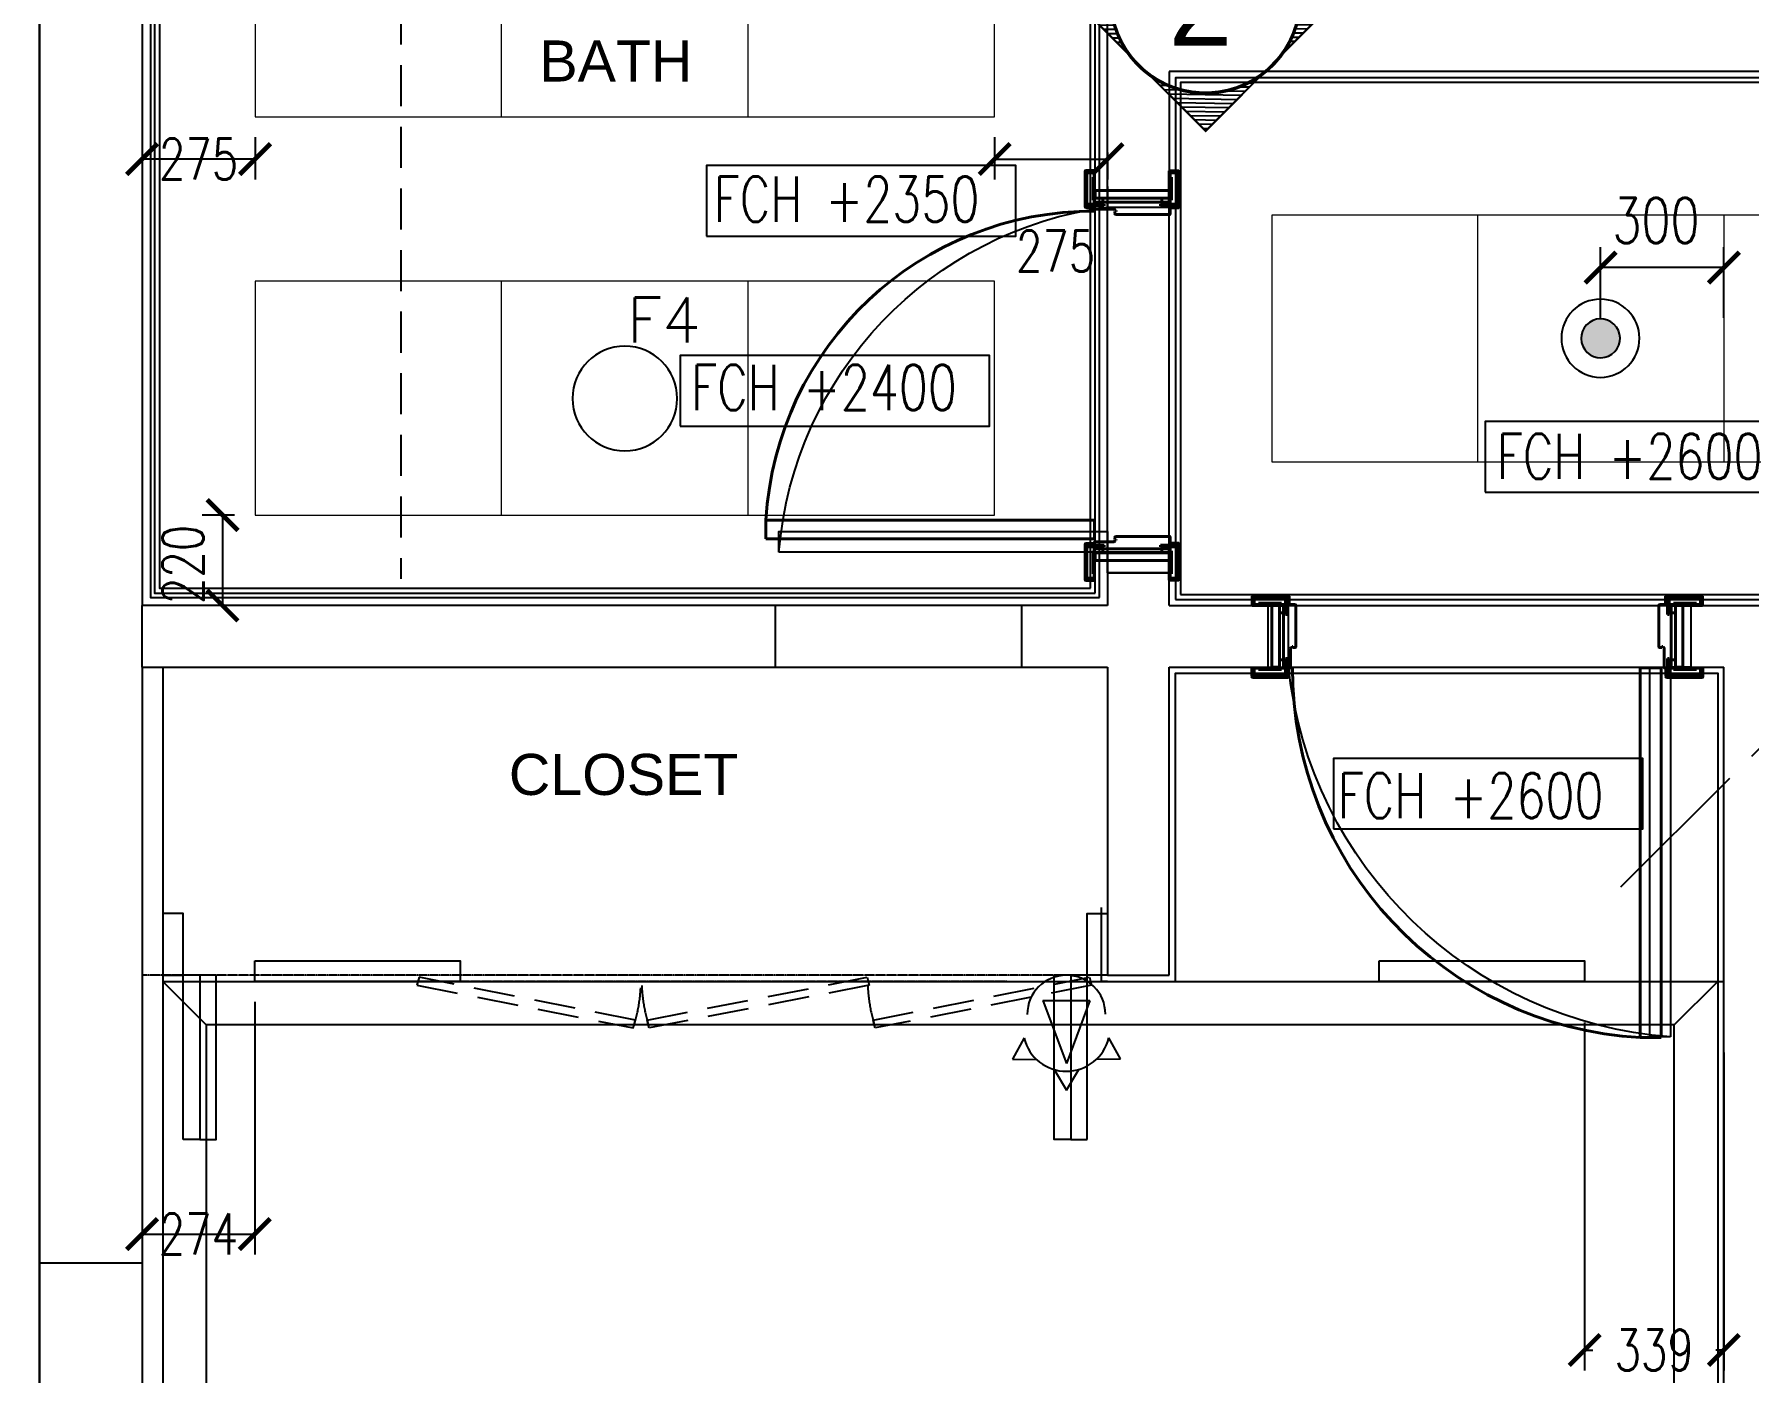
# Model space of a CAD drawing. Header units: millimetres. Extents: x 186805 to 449048, y 2167 to 51540.
# Drawn here: x 295181 to 299354, y 9515 to 12773 of the extents above; entities that cross this region are included whole.
import ezdxf
from ezdxf.enums import TextEntityAlignment as Align

# ---------------------------------------------------------------- set-up
doc = ezdxf.new("R2010")
doc.units = ezdxf.units.MM
for name, pattern in [('BC$0$HIDDEN', [0.375, 0.25, -0.125]), ('BC$0$XR-BAS2-BLOCK-B$1$CENTER', [2, 1.25, -0.25, 0.25, -0.25]), ('CENTER', [2, 1.25, -0.25, 0.25, -0.25]), ('HIDDEN2', [0.1875, 0.125, -0.0625])]:
    doc.linetypes.add(name, pattern=pattern)
doc.layers.get('0').update_dxf_attribs({"linetype": 'CONTINUOUS'})
doc.layers.get('Defpoints').update_dxf_attribs({"linetype": 'CONTINUOUS'})
for name, color, linetype, lineweight in [('0-60x120-C', 3, 'CONTINUOUS', 13), ('0-60x60-C', 3, 'CONTINUOUS', 13), ('1', 130, 'CONTINUOUS', 40), ('wall', 4, 'CONTINUOUS', 25)]:
    doc.layers.add(name, color=color, linetype=linetype, lineweight=lineweight)
for name, color, linetype in [('0-cornice-C', 3, 'CONTINUOUS'), ('0TG-grid', 9, 'CENTER'), ('0TG-text', 4, 'CONTINUOUS'), ('5 cm Ins.plasticboard', 211, 'CONTINUOUS'), ('A-ABOVE DOOR', 1, 'HIDDEN2'), ('A-CONC-BLDG', 6, 'CONTINUOUS'), ('a-door', 4, 'CONTINUOUS'), ('A-JOINT', 4, 'CONTINUOUS'), ('a-wall', 140, 'CONTINUOUS'), ('ALAN', 6, 'CONTINUOUS'), ('BC-TILES', 2, 'CONTINUOUS'), ('dimension', 7, 'CONTINUOUS'), ('E-ARMATUR', 2, 'CONTINUOUS'), ('MEP', 16, 'CONTINUOUS'), ('SHADOW LINE', 151, 'CONTINUOUS'), ('SITE SURVEY ROOM$0$SITE SURVEY ROOM$0$DECORATIVE DETAILS-1$0$WALL FIXTURE DETAILS$0$ECO-WORLD DETAILS$0$FINAL ECO-1#$0$REV ECO$0$FINAL DRGS1$0$REFER', 7, 'CONTINUOUS'), ('TEXT', 3, 'CONTINUOUS')]:
    doc.layers.add(name, color=color, linetype=linetype)
doc.layers.add('D-ACC-150MM THICK', color=97, linetype='CONTINUOUS', true_color=0x309d2a)
doc.styles.add('BW.B$0$SAS', font='sanss___.ttf')
doc.styles.add('ROMANS_075', font='romans.shx', dxfattribs={"width": 0.75})
doc.dimstyles.new('ARCH_1-50B$0', dxfattribs={"dimscale": 1000, "dimtxt": 0.11, "dimasz": 0.075, "dimexe": 0.05, "dimexo": 0.05, "dimgap": 0.055, "dimtad": 0, "dimdec": 0, "dimrnd": 1, "dimzin": 12, "dimdsep": 46, "dimtxsty": 'ROMANS_075', "dimblk1": 'ARCHTICK', "dimblk2": 'ARCHTICK', "dimsah": 1, "dimcen": 0.07, "dimclrd": 9, "dimclre": 9, "dimadec": 0, "dimazin": 0, "dimtfac": 1, "dimtdec": 0, "dimtofl": 0, "dimtmove": 0, "dimatfit": 3, "dimldrblk": 'ARCHTICK', "dimfxl": 0.05, "dimtolj": 1, "dimtzin": 12, "dimarcsym": 0})

# ---------------------------------------------------------------- blocks, each defined once
blk = doc.blocks.new('A$C7C4A1575')
at = {"layer": 'A-ABOVE DOOR', "color": 8}
for p, q in [((67295.1, 41050), (64945.1, 41050)), ((67685.1, 40300), (68715.1, 40300)), ((67685.1, 40150), (68715.1, 40150)), ((67295.1, 40070), (67295.1, 39140)), ((67445.1, 40070), (67445.1, 39140))]:
    blk.add_line(p, q, dxfattribs=at)
at = {"layer": 'A-CONC-BLDG', "color": 8}
blk.add_lwpolyline([(64695.1, 41750), (64945.1, 41750), (64945.1, 45150), (64695.1, 45150)], close=True, dxfattribs=at)
at = {"layer": 'a-door', "color": 8, "lineweight": -3}
for points in [[(65045.1, 41450), (65045.1, 40900), (64995.1, 40900), (64995.1, 41050), (65045.1, 41050)], [(65085.1, 41450), (65125.1, 41450), (65125.1, 41050), (65045.1, 41050)], [(65085.1, 41050), (65085.1, 41450), (65045.1, 41450)], [(67245.1, 41450), (67245.1, 40900), (67295.1, 40900), (67295.1, 41050), (67165.1, 41050)], [(67205.1, 41050), (67205.1, 41450), (67165.1, 41450), (67165.1, 41050)], [(67205.1, 41450), (67245.1, 41450)]]:
    blk.add_lwpolyline(points, dxfattribs=at)
at = {"layer": 'a-door', "color": 8}
for points in [[(68665.1, 41200), (68615.1, 41200), (68615.1, 40300), (68665.1, 40300)], [(68715.1, 40150), (68665.1, 40150), (68665.1, 41200)], [(67685.1, 40300), (67735.1, 40300), (67735.1, 40150), (67685.1, 40150)], [(68715.1, 40300), (68665.1, 40300)], [(66495.1, 40020), (66495.1, 39970), (67295.1, 39970), (67295.1, 40070)], [(67445.1, 40070), (67445.1, 40020), (66495.1, 40020)], [(67295.1, 39130), (67295.1, 39180), (67445.1, 39180), (67445.1, 39130)]]:
    blk.add_lwpolyline(points, dxfattribs=at)
for centre, radius, start, end in [((68740, 40192.1), 1010.7, 94.2496, 173.872), ((67414.9, 40095.1), 922.9, 184.6666, 262.539)]:
    blk.add_arc(centre, radius, start, end, dxfattribs=at)
at = {"layer": 'A-JOINT', "color": 8}
blk.add_lwpolyline([(64945.1, 40300), (64995.1, 40300), (64995.1, 44900)], dxfattribs=at)
at = {"layer": 'a-wall', "color": 8}
for p, q in [((68795.1, 44900), (68795.1, 40300)), ((64695.1, 41750), (64695.1, 38610)), ((64945.1, 40300), (64945.1, 41750)), ((67295.1, 41050), (67445.1, 41050)), ((67295.1, 40300), (67295.1, 41050)), ((67445.1, 41050), (67445.1, 40300)), ((64945.1, 40300), (67295.1, 40300)), ((67445.1, 40300), (67685.1, 40300)), ((67685.1, 40150), (67685.1, 40300)), ((68715.1, 40300), (68715.1, 40150)), ((68715.1, 40300), (68795.1, 40300)), ((64945.1, 38610), (64945.1, 40150)), ((67295.1, 40150), (64945.1, 40150)), ((67295.1, 40070), (67295.1, 40150)), ((67445.1, 40150), (67685.1, 40150)), ((67445.1, 40150), (67445.1, 40070)), ((68715.1, 40150), (69025.1, 40150)), ((67295.1, 40070), (67445.1, 40070)), ((67445.1, 39140), (67295.1, 39140)), ((67295.1, 39140), (67295.1, 37500)), ((67295.1, 39140), (67295.1, 37500)), ((67445.1, 38850), (67445.1, 39140)), ((70145.1, 38850), (67445.1, 38850))]:
    blk.add_line(p, q, dxfattribs=at)
at = {"layer": 'ALAN', "color": 8}
blk.add_lwpolyline([(63382.7, 32774), (64695.1, 34086.4), (64695.1, 45150), (65870.1, 45150), (65870.1, 45100), (67870.1, 45100), (67870.1, 45150), (69570.1, 45150), (69570.1, 45100), (71570.1, 45100), (71570.1, 45150), (73270.1, 45150), (73270.1, 45100), (75270.1, 45100), (75270.1, 45150), (75543.3, 45150), (75686.4, 45007), (76075.3, 45395.9, -2.414214), (78479.5, 45395.9), (83782.8, 40092.6)], format="xyb", dxfattribs=at)
blk = doc.blocks.new('A$C32DD6ECA')
at = {"layer": '0-60x60-C', "color": 16, "xscale": 0.0418312498368323, "yscale": 0.0418312498368323, "zscale": 0.0418312498368323, "rotation": 180}
blk.add_blockref('A$C7C4A1575', (4397.08, 2202.64), dxfattribs=at)
blk = doc.blocks.new('_ArchTick')
at = {"color": 0, "linetype": 'ByBlock', "const_width": 0.15}
blk.add_lwpolyline([(-0.5, -0.5), (0.5, 0.5)], dxfattribs=at)
blk = doc.blocks.new('*D251')
at = {"layer": 'Defpoints', "color": 0, "transparency": 16777216}
for p in [(-577302.2, -210691.5), (-577302.2, -210863.5), (-577002, -210864.1)]:
    blk.add_point(p, dxfattribs=at)
at = {"layer": 'MEP', "color": 9, "lineweight": -2, "transparency": 16777216}
for p, q in [((-577302.2, -210813.5), (-577302.2, -210641.5)), ((-577002, -210814.1), (-577002, -210641.5)), ((-577002, -210691.5), (-577302.2, -210691.5))]:
    blk.add_line(p, q, dxfattribs=at)
at = {"layer": 'MEP', "color": 9, "lineweight": -2, "transparency": 16777216, "xscale": 75, "yscale": 75, "zscale": 75, "rotation": 180}
blk.add_blockref('_ArchTick', (-577302.2, -210691.5), dxfattribs=at)
at = {"layer": 'MEP', "color": 9, "lineweight": -2, "transparency": 16777216, "xscale": 75, "yscale": 75, "zscale": 75}
blk.add_blockref('_ArchTick', (-577002, -210691.5), dxfattribs=at)
at = {"layer": 'MEP', "color": 0, "transparency": 16777216, "insert": (-577167, -210576.7), "char_height": 110, "attachment_point": 5, "style": 'ROMANS_075'}
blk.add_mtext('\\A1;300', dxfattribs=at)
blk = doc.blocks.new('*D37')
at = {"layer": 'Defpoints', "color": 0, "transparency": 16777216}
for p in [(-580576.9, -210324.1), (-580851.9, -210397.9), (-580851.9, -210427.3)]:
    blk.add_point(p, dxfattribs=at)
at = {"layer": 'dimension', "color": 9, "lineweight": -2, "transparency": 16777216}
for p, q in [((-580576.9, -210374.1), (-580576.9, -210477.3)), ((-580576.9, -210427.3), (-580851.9, -210427.3)), ((-580851.9, -210447.9), (-580851.9, -210477.3))]:
    blk.add_line(p, q, dxfattribs=at)
at = {"layer": 'dimension', "color": 9, "lineweight": -2, "transparency": 16777216, "xscale": 75, "yscale": 75, "zscale": 75, "rotation": 180}
blk.add_blockref('_ArchTick', (-580851.9, -210427.3), dxfattribs=at)
at = {"layer": 'dimension', "color": 9, "lineweight": -2, "transparency": 16777216, "xscale": 75, "yscale": 75, "zscale": 75}
blk.add_blockref('_ArchTick', (-580576.9, -210427.3), dxfattribs=at)
at = {"layer": 'dimension', "color": 0, "transparency": 16777216, "insert": (-580714.4, -210427.3), "char_height": 100, "attachment_point": 5, "style": 'ROMANS_075'}
blk.add_mtext('\\A1;275', dxfattribs=at)
blk = doc.blocks.new('*D39')
at = {"layer": 'Defpoints', "color": 0, "transparency": 16777216}
for p in [(-578776.9, -210324.1), (-578501.9, -210361.4), (-578501.9, -210427.3)]:
    blk.add_point(p, dxfattribs=at)
at = {"layer": 'dimension', "color": 9, "lineweight": -2, "transparency": 16777216}
for p, q in [((-578776.9, -210374.1), (-578776.9, -210477.3)), ((-578776.9, -210427.3), (-578501.9, -210427.3)), ((-578501.9, -210411.4), (-578501.9, -210477.3))]:
    blk.add_line(p, q, dxfattribs=at)
at = {"layer": 'dimension', "color": 9, "lineweight": -2, "transparency": 16777216, "xscale": 75, "yscale": 75, "zscale": 75, "rotation": 180}
blk.add_blockref('_ArchTick', (-578776.9, -210427.3), dxfattribs=at)
at = {"layer": 'dimension', "color": 9, "lineweight": -2, "transparency": 16777216, "xscale": 75, "yscale": 75, "zscale": 75}
blk.add_blockref('_ArchTick', (-578501.9, -210427.3), dxfattribs=at)
at = {"layer": 'dimension', "color": 0, "transparency": 16777216, "insert": (-578628.5, -210651.3), "char_height": 100, "attachment_point": 5, "style": 'ROMANS_075'}
blk.add_mtext('\\A1;275', dxfattribs=at)
blk = doc.blocks.new('*D45')
at = {"layer": 'Defpoints', "color": 0, "transparency": 16777216}
for p in [(-580576.9, -211294.1), (-580656.1, -211514.1), (-580576.9, -211514.1)]:
    blk.add_point(p, dxfattribs=at)
at = {"layer": 'dimension', "color": 9, "lineweight": -2, "transparency": 16777216}
for p, q in [((-580626.9, -211294.1), (-580706.1, -211294.1)), ((-580656.1, -211294.1), (-580656.1, -211514.1)), ((-580626.9, -211514.1), (-580706.1, -211514.1))]:
    blk.add_line(p, q, dxfattribs=at)
at = {"layer": 'dimension', "color": 9, "lineweight": -2, "transparency": 16777216, "xscale": 75, "yscale": 75, "zscale": 75}
for p, rotation in [((-580656.1, -211294.1), 90), ((-580656.1, -211514.1), 270)]:
    blk.add_blockref('_ArchTick', p, dxfattribs=dict(at, rotation=rotation))
at = {"layer": 'dimension', "color": 0, "transparency": 16777216, "insert": (-580752.3, -211414.1), "char_height": 100, "attachment_point": 5, "rotation": 90, "style": 'ROMANS_075'}
blk.add_mtext('\\A1;220', dxfattribs=at)
blk = doc.blocks.new('f44')
at = {"layer": 'E-ARMATUR', "color": 16}
blk.add_circle((0, 0), 127.5, dxfattribs=at)
blk = doc.blocks.new('*D113')
at = {"layer": 'Defpoints', "color": 0, "transparency": 16777216}
for p in [(-580577.9, -212429.1), (-580851.9, -212751.6), (-580577.9, -213044)]:
    blk.add_point(p, dxfattribs=at)
at = {"layer": 'dimension', "color": 9, "lineweight": -2, "transparency": 16777216}
for p, q in [((-580577.9, -212479.1), (-580577.9, -213094)), ((-580851.9, -212801.6), (-580851.9, -213094)), ((-580851.9, -213044), (-580577.9, -213044))]:
    blk.add_line(p, q, dxfattribs=at)
at = {"layer": 'dimension', "color": 9, "lineweight": -2, "transparency": 16777216, "xscale": 75, "yscale": 75, "zscale": 75, "rotation": 180}
blk.add_blockref('_ArchTick', (-580851.9, -213044), dxfattribs=at)
at = {"layer": 'dimension', "color": 9, "lineweight": -2, "transparency": 16777216, "xscale": 75, "yscale": 75, "zscale": 75}
blk.add_blockref('_ArchTick', (-580577.9, -213044), dxfattribs=at)
at = {"layer": 'dimension', "color": 0, "transparency": 16777216, "insert": (-580714.9, -213044), "char_height": 100, "attachment_point": 5, "style": 'ROMANS_075'}
blk.add_mtext('\\A1;274', dxfattribs=at)
blk = doc.blocks.new('*D115')
at = {"layer": 'Defpoints', "color": 0, "transparency": 16777216}
for p in [(-577340.9, -212479.1), (-577001.9, -212552), (-577001.9, -213326.4)]:
    blk.add_point(p, dxfattribs=at)
at = {"layer": 'dimension', "color": 9, "lineweight": -2, "transparency": 16777216}
for p, q in [((-577340.9, -212529.1), (-577340.9, -213376.4)), ((-577001.9, -212602), (-577001.9, -213376.4)), ((-577340.9, -213326.4), (-577321, -213326.4)), ((-577001.9, -213326.4), (-577021.7, -213326.4))]:
    blk.add_line(p, q, dxfattribs=at)
at = {"layer": 'dimension', "color": 9, "lineweight": -2, "transparency": 16777216, "xscale": 75, "yscale": 75, "zscale": 75, "rotation": 180}
blk.add_blockref('_ArchTick', (-577340.9, -213326.4), dxfattribs=at)
at = {"layer": 'dimension', "color": 9, "lineweight": -2, "transparency": 16777216, "xscale": 75, "yscale": 75, "zscale": 75}
blk.add_blockref('_ArchTick', (-577001.9, -213326.4), dxfattribs=at)
at = {"layer": 'dimension', "color": 0, "transparency": 16777216, "insert": (-577171.4, -213326.4), "char_height": 100, "attachment_point": 5, "style": 'ROMANS_075'}
blk.add_mtext('\\A1;339', dxfattribs=at)
blk = doc.blocks.new('A$C35C014DB')
at = {"layer": 'MEP'}
h = blk.add_hatch(color=256, dxfattribs=at)
edge = h.paths.add_edge_path()
edge.add_ellipse((4418.6, 9148.5), major_axis=(-38.8, -27.2), ratio=1, start_angle=0, end_angle=360, ccw=False)
at = {"layer": 'SITE SURVEY ROOM$0$SITE SURVEY ROOM$0$DECORATIVE DETAILS-1$0$WALL FIXTURE DETAILS$0$ECO-WORLD DETAILS$0$FINAL ECO-1#$0$REV ECO$0$FINAL DRGS1$0$REFER'}
h = blk.add_hatch(dxfattribs=at)
h.set_pattern_fill('ANSI31', color=8, scale=82.345676, angle=136.1291, style=0)
h.set_pattern_definition([(358.87088, (7664.575, 10813.092), (-0.202834, -10.29121), [])])
h.paths.add_polyline_path([(3595.5, 9791.8, -0.333605), (3318.7, 9791.2), (3457.4, 9653.1)])
h.paths.add_polyline_path([(3226.1, 9975.4), (3133.9, 9975.2), (3272.6, 9837, -0.162403)])
h.paths.add_polyline_path([(3779.5, 9976.6), (3687.3, 9976.4, -0.162403), (3641.4, 9837.8)])
h.paths.add_polyline_path([(3075.5, 9863.3), (3075.2, 10011.4), (3148.7, 10011.6), (3149, 9863.4)], flags=9)
at = {"color": 8, "linetype": 'BC$0$HIDDEN', "ltscale": 400}
blk.add_lwpolyline([(1298.6, 11113.4), (1298.6, 10313.4), (1498.6, 10113.4), (1498.6, 8563.3)], dxfattribs=at)
at = {"color": 9}
blk.add_lwpolyline([(3383.6, 8512.9), (6053.6, 8512.9), (6053.6, 9782.9), (3383.6, 9782.9)], close=True, dxfattribs=at)
for points in [[(3203.6, 7582.9), (3383.6, 7582.9), (3383.6, 8332.9), (4703.6, 8332.9), (4703.6, 3762.9), (918.6, 3762.9), (918.6, 3762.9)], [(3218.6, 7582.9), (3203.6, 7582.9), (3203.6, 7762.9), (3203.6, 7762.9)]]:
    blk.add_lwpolyline(points, dxfattribs=at)
at = {"color": 8, "linetype": 'BC$0$HIDDEN', "ltscale": 400}
for points in [[(1537.6, 7573.6), (2064, 7469.8), (2069.6, 7489), (1542.7, 7592.9)], [(2638.6, 7573.6), (2103.1, 7469.8), (2097.6, 7489), (2633.4, 7592.9)], [(3179.6, 7573.6), (2653.1, 7469.8), (2647.6, 7489), (3174.4, 7592.9)]]:
    blk.add_lwpolyline(points, close=True, dxfattribs=at)
for centre, start, end in [((1675.6, 7592.9), 342.3753, 357.1867), ((2491.6, 7592.9), 182.8133, 197.6247), ((3041.6, 7592.9), 182.8133, 197.6247)]:
    blk.add_arc(centre, 407.5, start, end, dxfattribs=at)
at = {"layer": '0-60x120-C', "color": 1}
for p, q in [((4118.6, 9447.9), (4118.6, 8847.9)), ((4718.6, 9447.9), (4718.6, 8847.9))]:
    blk.add_line(p, q, dxfattribs=at)
at = {"layer": '0-60x120-C', "color": 2}
blk.add_lwpolyline([(3618.6, 8847.9), (5818.6, 8847.9), (5818.6, 9447.9), (3618.6, 9447.9)], close=True, dxfattribs=at)
at = {"layer": '0-60x60-C', "color": 1}
for p, q in [((1743.6, 9687.9), (1743.6, 10887.9)), ((2343.6, 9687.9), (2343.6, 10887.9)), ((1743.6, 8717.9), (1743.6, 9287.9)), ((2343.6, 8717.9), (2343.6, 9287.9))]:
    blk.add_line(p, q, dxfattribs=at)
blk.add_lwpolyline([(1143.6, 10887.9), (1143.6, 9687.9), (2943.6, 9687.9), (2943.6, 9687.9), (2943.6, 10887.9), (2943.6, 10887.9)], close=True, dxfattribs=at)
blk.add_lwpolyline([(1143.6, 9287.9), (1143.6, 8717.9), (2943.6, 8717.9), (2943.6, 9287.9), (1143.6, 9287.9)], dxfattribs=at)
at = {"layer": '0-cornice-C', "color": 1}
for p, q in [((1024.6, 7476.9), (918.6, 7582.9)), ((918.6, 7582.9), (3218.6, 7582.9)), ((4597.6, 7476.9), (4703.6, 7582.9))]:
    blk.add_line(p, q, dxfattribs=at)
at = {"layer": '0-cornice-C', "color": 5}
blk.add_line((3368.6, 7582.9), (4718.6, 7582.9), dxfattribs=at)
at = {"layer": '0-cornice-C', "color": 1}
blk.add_lwpolyline([(1024.6, 3868.9), (4597.6, 3868.9), (4597.6, 7476.9), (1024.6, 7476.9)], close=True, dxfattribs=at)
at = {"layer": '0TG-grid', "linetype": 'BC$0$XR-BAS2-BLOCK-B$1$CENTER', "ltscale": 300}
blk.add_line((4468.1, 7812.9), (13602.6, 16947.4), dxfattribs=at)
at = {"layer": '1', "color": 8}
for p, q in [((3165.6, 9556.9), (3188.6, 9556.9)), ((3163.6, 9468.9), (3163.6, 9554.9)), ((3168.1, 9474.9), (3168.1, 9548.9)), ((3170.1, 9550.9), (3186.1, 9550.9)), ((3186.1, 9540.9), (3183.1, 9540.9)), ((3183.1, 9540.9), (3183.1, 9484.9)), ((3186.1, 9550.9), (3186.1, 9540.9)), ((3368.6, 9555.9), (3368.6, 9479.9)), ((3391.6, 9555.9), (3368.6, 9555.9)), ((3387.1, 9550.9), (3371.1, 9550.9)), ((3371.1, 9550.9), (3371.1, 9540.9)), ((3371.1, 9540.9), (3374.1, 9540.9)), ((3374.1, 9540.9), (3374.1, 9484.9)), ((3389.1, 9474.9), (3389.1, 9548.9)), ((3393.6, 9553.9), (3393.6, 9467.9)), ((3186.1, 9474.9), (3168.1, 9474.9)), ((3168.1, 9472.9), (3168.1, 9474.9)), ((3168.1, 9474.9), (3208.1, 9474.9)), ((3183.1, 9484.9), (3186.1, 9484.9)), ((3186.1, 9484.9), (3186.1, 9474.9)), ((3221.1, 9479.9), (3186.1, 9479.9)), ((3186.1, 9479.9), (3186.1, 9474.9)), ((3186.1, 9474.9), (3210.1, 9474.9)), ((3188.6, 9489.9), (3188.6, 9507.9)), ((3188.6, 9507.9), (3368.6, 9507.9)), ((3368.6, 9489.9), (3188.6, 9489.9)), ((3206.6, 9489.9), (3206.6, 9479.9)), ((3206.6, 9479.9), (3350.6, 9479.9)), ((3208.1, 9474.9), (3208.1, 9470.9)), ((3210.1, 9474.9), (3210.1, 9470.9)), ((3261.1, 9479.9), (3226.1, 9479.9)), ((3261.1, 9479.9), (3266.1, 9479.9)), ((3331.1, 9479.9), (3266.1, 9479.9)), ((3371.1, 9479.9), (3336.1, 9479.9)), ((3347.1, 9470.9), (3347.1, 9474.9)), ((3347.1, 9474.9), (3371.1, 9474.9)), ((3349.1, 9474.9), (3349.1, 9470.9)), ((3389.1, 9474.9), (3349.1, 9474.9)), ((3350.6, 9489.9), (3350.6, 9479.9)), ((3368.6, 9507.9), (3368.6, 9489.9)), ((3374.1, 9484.9), (3371.1, 9484.9)), ((3371.1, 9484.9), (3371.1, 9474.9)), ((3371.1, 9474.9), (3371.1, 9479.9)), ((3371.1, 9474.9), (3389.1, 9474.9)), ((3389.1, 9472.9), (3389.1, 9474.9)), ((3186.1, 9466.9), (3165.6, 9466.9)), ((3208.1, 9470.9), (3170.1, 9470.9)), ((3210.1, 9470.9), (3186.1, 9470.9)), ((3186.1, 9470.9), (3186.1, 9464.9)), ((3188.1, 9462.9), (3234.1, 9462.9)), ((3236.1, 9460.9), (3236.1, 9459.2)), ((3236.1, 9459.2), (3237.1, 9459.2)), ((3236.1, 9457.1), (3238.1, 9457.1)), ((3236.1, 9457.1), (3236.1, 9451.9)), ((3237.1, 9459.2), (3239.1, 9459.2)), ((3238.1, 9457.1), (3239.1, 9457.1)), ((3238.1, 9449.9), (3369.1, 9449.9)), ((3239.1, 9457.1), (3239.1, 9459.2)), ((3371.1, 9470.9), (3347.1, 9470.9)), ((3349.1, 9470.9), (3387.1, 9470.9)), ((3371.1, 9451.9), (3371.1, 9470.9)), ((3371.1, 9465.9), (3391.6, 9465.9)), ((2386.7, 8660.7), (2386.7, 8705.7)), ((2386.7, 8705.7), (3186.7, 8705.7)), ((3186.7, 8705.7), (3186.7, 8660.7)), ((3186.7, 8660.7), (2386.7, 8660.7)), ((3163.6, 8646.9), (3163.6, 8560.9)), ((3186.1, 8648.9), (3165.6, 8648.9)), ((3168.1, 8642.9), (3168.1, 8640.9)), ((3186.1, 8640.9), (3168.1, 8640.9)), ((3168.1, 8640.9), (3168.1, 8566.9)), ((3168.1, 8640.9), (3208.1, 8640.9)), ((3208.1, 8644.9), (3170.1, 8644.9)), ((3186.1, 8644.9), (3186.1, 8650.9)), ((3210.1, 8644.9), (3186.1, 8644.9)), ((3186.1, 8635.9), (3186.1, 8640.9)), ((3186.1, 8640.9), (3210.1, 8640.9)), ((3186.1, 8630.9), (3186.1, 8640.9)), ((3188.1, 8652.9), (3234.1, 8652.9)), ((3208.1, 8640.9), (3208.1, 8644.9)), ((3210.1, 8640.9), (3210.1, 8644.9)), ((3236.1, 8658.8), (3236.1, 8663.9)), ((3236.1, 8658.8), (3238.1, 8658.8)), ((3236.1, 8654.9), (3236.1, 8656.7)), ((3236.1, 8656.7), (3237.1, 8656.7)), ((3237.1, 8656.7), (3239.1, 8656.7)), ((3238.1, 8665.9), (3369.1, 8665.9)), ((3238.1, 8658.8), (3239.1, 8658.8)), ((3239.1, 8658.8), (3239.1, 8656.7)), ((3371.1, 8644.9), (3347.1, 8644.9)), ((3347.1, 8644.9), (3347.1, 8640.9)), ((3347.1, 8640.9), (3371.1, 8640.9)), ((3349.1, 8640.9), (3349.1, 8644.9)), ((3349.1, 8644.9), (3387.1, 8644.9)), ((3389.1, 8640.9), (3349.1, 8640.9)), ((3371.1, 8663.9), (3371.1, 8644.9)), ((3371.1, 8649.9), (3391.6, 8649.9)), ((3371.1, 8630.9), (3371.1, 8640.9)), ((3371.1, 8640.9), (3389.1, 8640.9)), ((3371.1, 8640.9), (3371.1, 8635.9)), ((3389.1, 8642.9), (3389.1, 8640.9)), ((3389.1, 8640.9), (3389.1, 8566.9)), ((3393.6, 8647.9), (3393.6, 8561.9)), ((3183.1, 8574.9), (3183.1, 8630.9)), ((3183.1, 8630.9), (3186.1, 8630.9)), ((3221.1, 8635.9), (3186.1, 8635.9)), ((3368.6, 8625.9), (3188.6, 8625.9)), ((3188.6, 8625.9), (3188.6, 8607.9)), ((3188.6, 8607.9), (3368.6, 8607.9)), ((3206.6, 8625.9), (3206.6, 8635.9)), ((3206.6, 8635.9), (3350.6, 8635.9)), ((3261.1, 8635.9), (3226.1, 8635.9)), ((3261.1, 8635.9), (3266.1, 8635.9)), ((3331.1, 8635.9), (3266.1, 8635.9)), ((3371.1, 8635.9), (3336.1, 8635.9)), ((3350.6, 8625.9), (3350.6, 8635.9)), ((3368.6, 8559.9), (3368.6, 8635.9)), ((3368.6, 8607.9), (3368.6, 8625.9)), ((3374.1, 8630.9), (3371.1, 8630.9)), ((3374.1, 8574.9), (3374.1, 8630.9)), ((3165.6, 8558.9), (3188.6, 8558.9)), ((3170.1, 8564.9), (3186.1, 8564.9)), ((3186.1, 8574.9), (3183.1, 8574.9)), ((3186.1, 8564.9), (3186.1, 8574.9)), ((3391.6, 8559.9), (3368.6, 8559.9)), ((3371.1, 8574.9), (3374.1, 8574.9)), ((3371.1, 8564.9), (3371.1, 8574.9)), ((3387.1, 8564.9), (3371.1, 8564.9)), ((3570.6, 8520.9), (3570.6, 8497.9)), ((3658.6, 8522.9), (3572.6, 8522.9)), ((3575.6, 8516.4), (3575.6, 8500.4)), ((3651.6, 8518.4), (3577.6, 8518.4)), ((3651.6, 8500.4), (3651.6, 8518.4)), ((3653.6, 8518.4), (3651.6, 8518.4)), ((3651.6, 8518.4), (3651.6, 8478.4)), ((3655.6, 8478.4), (3655.6, 8516.4)), ((3660.6, 8500.4), (3660.6, 8520.9)), ((4576.6, 8500.4), (4576.6, 8520.9)), ((4578.6, 8522.9), (4664.6, 8522.9)), ((4581.6, 8478.4), (4581.6, 8516.4)), ((4583.6, 8518.4), (4585.6, 8518.4)), ((4585.6, 8500.4), (4585.6, 8518.4)), ((4585.6, 8518.4), (4659.6, 8518.4)), ((4585.6, 8518.4), (4585.6, 8478.4)), ((4661.6, 8516.4), (4661.6, 8500.4)), ((4666.6, 8520.9), (4666.6, 8497.9)), ((3570.6, 8497.9), (3646.6, 8497.9)), ((3575.6, 8500.4), (3585.6, 8500.4)), ((3585.6, 8500.4), (3585.6, 8503.4)), ((3585.6, 8503.4), (3641.6, 8503.4)), ((3618.6, 8497.9), (3636.6, 8497.9)), ((3618.6, 8347.9), (3618.6, 8497.9)), ((3636.6, 8497.9), (3636.6, 8347.9)), ((3636.6, 8479.9), (3646.6, 8479.9)), ((3641.6, 8503.4), (3641.6, 8500.4)), ((3641.6, 8500.4), (3651.6, 8500.4)), ((3651.6, 8500.4), (3646.6, 8500.4)), ((3646.6, 8500.4), (3646.6, 8465.4)), ((3646.6, 8365.9), (3646.6, 8479.9)), ((3651.6, 8476.4), (3651.6, 8500.4)), ((3651.6, 8478.4), (3655.6, 8478.4)), ((3655.6, 8476.4), (3651.6, 8476.4)), ((3674.6, 8500.4), (3655.6, 8500.4)), ((3655.6, 8500.4), (3655.6, 8476.4)), ((3676.6, 8397.4), (3676.6, 8498.4)), ((4560.6, 8397.4), (4560.6, 8498.4)), ((4562.6, 8500.4), (4581.6, 8500.4)), ((4581.6, 8500.4), (4581.6, 8476.4)), ((4585.6, 8478.4), (4581.6, 8478.4)), ((4581.6, 8476.4), (4585.6, 8476.4)), ((4595.6, 8500.4), (4585.6, 8500.4)), ((4585.6, 8476.4), (4585.6, 8500.4)), ((4585.6, 8500.4), (4590.6, 8500.4)), ((4590.6, 8500.4), (4590.6, 8465.4)), ((4666.6, 8497.9), (4590.6, 8497.9)), ((4600.6, 8479.9), (4590.6, 8479.9)), ((4590.6, 8365.9), (4590.6, 8479.9)), ((4651.6, 8503.4), (4595.6, 8503.4)), ((4595.6, 8503.4), (4595.6, 8500.4)), ((4618.6, 8497.9), (4600.6, 8497.9)), ((4600.6, 8497.9), (4600.6, 8347.9)), ((4618.6, 8347.9), (4618.6, 8497.9)), ((4651.6, 8500.4), (4651.6, 8503.4)), ((4661.6, 8500.4), (4651.6, 8500.4)), ((3646.6, 8460.4), (3646.6, 8425.4)), ((4590.6, 8460.4), (4590.6, 8425.4)), ((3646.6, 8420.4), (3646.6, 8425.4)), ((3646.6, 8420.4), (3646.6, 8385.4)), ((3663.6, 8347.4), (3663.6, 8393.4)), ((3665.6, 8395.4), (3667.4, 8395.4)), ((3667.4, 8396.4), (3667.4, 8398.4)), ((3669.5, 8398.4), (3667.4, 8398.4)), ((3667.4, 8395.4), (3667.4, 8396.4)), ((3669.5, 8397.4), (3669.5, 8398.4)), ((3669.5, 8395.4), (3669.5, 8397.4)), ((3669.5, 8395.4), (3674.6, 8395.4)), ((4567.7, 8395.4), (4562.6, 8395.4)), ((4567.7, 8397.4), (4567.7, 8398.4)), ((4567.7, 8398.4), (4569.8, 8398.4)), ((4567.7, 8395.4), (4567.7, 8397.4)), ((4569.8, 8396.4), (4569.8, 8398.4)), ((4569.8, 8395.4), (4569.8, 8396.4)), ((4571.6, 8395.4), (4569.8, 8395.4)), ((4573.6, 8347.4), (4573.6, 8393.4)), ((4590.6, 8420.4), (4590.6, 8425.4)), ((4590.6, 8420.4), (4590.6, 8385.4)), ((3569.6, 8324.9), (3569.6, 8347.9)), ((3636.6, 8347.9), (3618.6, 8347.9)), ((3636.6, 8365.9), (3646.6, 8365.9)), ((3646.6, 8380.4), (3646.6, 8345.4)), ((3651.6, 8345.4), (3651.6, 8369.4)), ((3651.6, 8369.4), (3655.6, 8369.4)), ((3651.6, 8367.4), (3655.6, 8367.4)), ((3651.6, 8327.4), (3651.6, 8367.4)), ((3655.6, 8369.4), (3655.6, 8345.4)), ((3655.6, 8367.4), (3655.6, 8329.4)), ((4515.2, 8346.1), (4565.8, 8346.1)), ((4515.2, 7446.1), (4515.2, 8346.1)), ((4565.8, 8346.1), (4565.8, 7446.1)), ((4585.6, 8369.4), (4581.6, 8369.4)), ((4581.6, 8369.4), (4581.6, 8345.4)), ((4585.6, 8367.4), (4581.6, 8367.4)), ((4581.6, 8367.4), (4581.6, 8329.4)), ((4585.6, 8345.4), (4585.6, 8369.4)), ((4585.6, 8327.4), (4585.6, 8367.4)), ((4590.6, 8380.4), (4590.6, 8345.4)), ((4600.6, 8365.9), (4590.6, 8365.9)), ((4600.6, 8347.9), (4618.6, 8347.9)), ((4667.6, 8324.9), (4667.6, 8347.9)), ((3657.6, 8322.9), (3571.6, 8322.9)), ((3575.6, 8329.4), (3575.6, 8345.4)), ((3575.6, 8345.4), (3585.6, 8345.4)), ((3651.6, 8327.4), (3577.6, 8327.4)), ((3585.6, 8345.4), (3585.6, 8342.4)), ((3585.6, 8342.4), (3641.6, 8342.4)), ((3641.6, 8342.4), (3641.6, 8345.4)), ((3641.6, 8345.4), (3651.6, 8345.4)), ((3646.6, 8345.4), (3651.6, 8345.4)), ((3651.6, 8345.4), (3651.6, 8327.4)), ((3653.6, 8327.4), (3651.6, 8327.4)), ((3655.6, 8345.4), (3661.6, 8345.4)), ((3659.6, 8345.4), (3659.6, 8324.9)), ((4581.6, 8345.4), (4575.6, 8345.4)), ((4577.6, 8345.4), (4577.6, 8324.9)), ((4579.6, 8322.9), (4665.6, 8322.9)), ((4583.6, 8327.4), (4585.6, 8327.4)), ((4590.6, 8345.4), (4585.6, 8345.4)), ((4595.6, 8345.4), (4585.6, 8345.4)), ((4585.6, 8345.4), (4585.6, 8327.4)), ((4585.6, 8327.4), (4659.6, 8327.4)), ((4595.6, 8342.4), (4595.6, 8345.4)), ((4651.6, 8342.4), (4595.6, 8342.4)), ((4651.6, 8345.4), (4651.6, 8342.4)), ((4661.6, 8345.4), (4651.6, 8345.4)), ((4661.6, 8329.4), (4661.6, 8345.4)), ((4565.8, 7446.1), (4515.2, 7446.1))]:
    blk.add_line(p, q, dxfattribs=at)
for centre, radius, start, end in [((3165.6, 9554.9), 2, 90, 180), ((3170.1, 9548.9), 2, 90, 180), ((3387.1, 9548.9), 2, 0, 90), ((3391.6, 9553.9), 2, 0, 90), ((3170.1, 9472.9), 2, 180, 270), ((3387.1, 9472.9), 2, 270, 0), ((3182.6, 8661.1), 796.8, 89.5682, 176.7957), ((3165.6, 9468.9), 2, 180, 270), ((3188.1, 9464.9), 2, 180, 270), ((3234.1, 9460.9), 2, 0, 90), ((3238.1, 9451.9), 2, 180, 270), ((3369.1, 9451.9), 2, 270, 0), ((3391.6, 9467.9), 2, 270, 0), ((3165.6, 8646.9), 2, 90, 180), ((3170.1, 8642.9), 2, 90, 180), ((3188.1, 8650.9), 2, 90, 180), ((3234.1, 8654.9), 2, 270, 0), ((3238.1, 8663.9), 2, 90, 180), ((3369.1, 8663.9), 2, 0, 90), ((3387.1, 8642.9), 2, 0, 90), ((3391.6, 8647.9), 2, 0, 90), ((3165.6, 8560.9), 2, 180, 270), ((3170.1, 8566.9), 2, 180, 270), ((3387.1, 8566.9), 2, 270, 0), ((3391.6, 8561.9), 2, 270, 0), ((3572.6, 8520.9), 2, 90, 180), ((3577.6, 8516.4), 2, 90, 180), ((3653.6, 8516.4), 2, 0, 90), ((3658.6, 8520.9), 2, 0, 90), ((4578.6, 8520.9), 2, 90, 180), ((4583.6, 8516.4), 2, 90, 180), ((4659.6, 8516.4), 2, 0, 90), ((4664.6, 8520.9), 2, 0, 90), ((3674.6, 8498.4), 2, 0, 90), ((4562.6, 8498.4), 2, 90, 180), ((3665.6, 8393.4), 2, 90, 180), ((3674.6, 8397.4), 2, 270, 0), ((4562.6, 8397.4), 2, 180, 270), ((4571.6, 8393.4), 2, 0, 90), ((3661.6, 8347.4), 2, 270, 0), ((4565.3, 8341.4), 896.4, 179.5682, 266.7957), ((4575.6, 8347.4), 2, 180, 270), ((3571.6, 8324.9), 2, 180, 270), ((3577.6, 8329.4), 2, 180, 270), ((3653.6, 8329.4), 2, 270, 0), ((3657.6, 8324.9), 2, 270, 0), ((4579.6, 8324.9), 2, 180, 270), ((4583.6, 8329.4), 2, 180, 270), ((4659.6, 8329.4), 2, 270, 0), ((4665.6, 8324.9), 2, 270, 0)]:
    blk.add_arc(centre, radius, start, end, dxfattribs=at)
at = {"layer": '5 cm Ins.plasticboard'}
blk.add_lwpolyline([(868.6, 8347.9), (918.6, 8347.9), (918.6, 3747.9)], dxfattribs=at)
at = {"layer": 'A-ABOVE DOOR'}
for p, q in [((3218.6, 8577.9), (3218.6, 9507.9)), ((3368.6, 8577.9), (3368.6, 9507.9)), ((3608.6, 8497.9), (4638.6, 8497.9)), ((3608.6, 8347.9), (4638.6, 8347.9)), ((2973.6, 7582.9), (1498.6, 7582.9))]:
    blk.add_line(p, q, dxfattribs=at)
at = {"layer": 'A-CONC-BLDG'}
blk.add_lwpolyline([(618.6, 6897.9), (868.6, 6897.9), (868.6, 3497.9), (618.6, 3497.9)], close=True, dxfattribs=at)
at = {"layer": 'BC-TILES', "color": 71}
blk.add_lwpolyline([(3198.6, 8517.9), (3198.6, 11127.9), (2548.6, 11127.9), (2548.6, 12027.9), (888.6, 12027.9), (888.6, 11267.9), (1288.6, 11267.9), (1288.6, 11127.9), (888.6, 11127.9), (888.6, 8517.9)], close=True, dxfattribs=at)
at = {"layer": 'BC-TILES'}
blk.add_lwpolyline([(3188.6, 8527.9), (3188.6, 11117.9), (2538.6, 11117.9), (2538.6, 12017.9), (898.6, 12017.9), (898.6, 11277.9), (1298.6, 11277.9), (1298.6, 11117.9), (898.6, 11117.9), (898.6, 8527.9)], close=True, dxfattribs=at)
at = {"layer": 'D-ACC-150MM THICK'}
blk.add_line((868.6, 8347.9), (868.6, 8497.9), dxfattribs=at)
at = {"layer": 'MEP'}
for p, q in [((1093.9, 7582.9), (1691.2, 7582.9)), ((1093.9, 7582.9), (1691.2, 7582.9)), ((1142.5, 7582.9), (1642.5, 7582.9)), ((1142.5, 7582.9), (1642.5, 7582.9)), ((3830.9, 7582.9), (4428.2, 7582.9)), ((3061.3, 7536.5), (3175, 7536.8)), ((3061.3, 7536.5), (3118.6, 7383.1)), ((3175, 7536.8), (3118.6, 7383.1)), ((3015.3, 7445.2), (2987, 7393.9)), ((3250.1, 7394.7), (3221.5, 7445.8)), ((2987, 7393.9), (3045.5, 7393.1)), ((3191.6, 7393.5), (3250.1, 7394.7)), ((3088.5, 7368.5), (3118.8, 7318.3)), ((3118.8, 7318.3), (3148.7, 7368.6))]:
    blk.add_line(p, q, dxfattribs=at)
for points in [[(2409.8, 8347.9), (3009.8, 8347.9), (3009.8, 8497.9), (2409.8, 8497.9)], [(1142.5, 7632.9), (1642.5, 7632.9), (1642.5, 7582.9), (1142.5, 7582.9)], [(1142.5, 7632.9), (1642.5, 7632.9), (1642.5, 7582.9), (1142.5, 7582.9)], [(3879.6, 7632.9), (4379.6, 7632.9), (4379.6, 7582.9), (3879.6, 7582.9)]]:
    blk.add_lwpolyline(points, close=True, dxfattribs=at)
for points in [[(2617.8, 7858.2, 0, 0, 0), (2617.8, 7963.7, 0, 0, 0), (2652.2, 7963.7, 0, 0, 0), (2585.2, 8037.8, 0, 0, 0), (2617.8, 8037.8, 0, 0, 0), (2617.8, 8127.4, 60, 0, 0), (2617.8, 8277.4, 0, 0, 0)], [(2884.4, 7830.6, 0, 0, 0), (2884.4, 7963.7, 0, 0, 0), (2850, 7963.7, 0, 0, 0), (2916.9, 8037.8, 0, 0, 0), (2884.4, 8037.8, 0, 0, 0), (2884.4, 8127.4, 60, 0, 0), (2884.4, 8277.4, 0, 0, 0)], [(1232.4, 7484.4, 0, 0, 0), (1232.4, 7237.7, 75, 0, 0), (1232.4, 7087.7, 0, 0, 0)], [(1523.8, 7484.4, 0, 0, 0), (1523.8, 7237.7, 75, 0, 0), (1523.8, 7087.7, 0, 0, 0)], [(4008.1, 7008.1, 0, 0, 0), (4008.1, 7113.6, 0, 0, 0), (4042.5, 7113.6, 0, 0, 0), (3975.5, 7187.7, 0, 0, 0), (4008.1, 7187.7, 0, 0, 0), (4008.1, 7277.3, 60, 0, 0), (4008.1, 7427.3, 0, 0, 0)], [(4274.6, 6980.5, 0, 0, 0), (4274.6, 7113.6, 0, 0, 0), (4240.2, 7113.6, 0, 0, 0), (4307.2, 7187.7, 0, 0, 0), (4274.6, 7187.7, 0, 0, 0), (4274.6, 7277.3, 60, 0, 0), (4274.6, 7427.3, 0, 0, 0)]]:
    blk.add_lwpolyline(points, format="xyseb", dxfattribs=at)
for centre, radius, start, end in [((3118.2, 7502.8), 95.2, 0.1581, 180.1581), ((3118.3, 7470.2), 106.1, 193.6569, 346.6594)]:
    blk.add_arc(centre, radius, start, end, dxfattribs=at)
at = {"layer": 'MEP', "extrusion": (0, 0, -1)}
for centre, major_axis, start_param, end_param in [((4418.2, 9148.5), (-54.5, 77.9), 3.752458, 10.035643), ((4418.6, 9148.5), (-38.8, -27.2), 5.323254218590446, 11.60643952577003)]:
    blk.add_ellipse(centre, major_axis=major_axis, ratio=1, start_param=start_param, end_param=end_param, dxfattribs=at)
at = {"layer": 'SHADOW LINE'}
for points in [[(3176.6, 8539.9), (3176.6, 11105.9), (2526.6, 11105.9), (2526.6, 12005.9), (910.6, 12005.9), (910.6, 11289.9), (1310.6, 11289.9), (1310.6, 11105.9), (910.6, 11105.9), (910.6, 8539.9)], [(3395.6, 8524.9), (6041.6, 8524.9), (6041.6, 9770.9), (3395.6, 9770.9)]]:
    blk.add_lwpolyline(points, close=True, dxfattribs=at)
at = {"layer": 'SITE SURVEY ROOM$0$SITE SURVEY ROOM$0$DECORATIVE DETAILS-1$0$WALL FIXTURE DETAILS$0$ECO-WORLD DETAILS$0$FINAL ECO-1#$0$REV ECO$0$FINAL DRGS1$0$REFER', "color": 8, "const_width": 8.23}
blk.add_lwpolyline([(3226.1, 9975.4, -1), (3687.3, 9976.4, -1), (3226.1, 9975.4)], format="xyb", dxfattribs=at)
at = {"layer": 'SITE SURVEY ROOM$0$SITE SURVEY ROOM$0$DECORATIVE DETAILS-1$0$WALL FIXTURE DETAILS$0$ECO-WORLD DETAILS$0$FINAL ECO-1#$0$REV ECO$0$FINAL DRGS1$0$REFER', "color": 1, "const_width": 4.94}
blk.add_lwpolyline([(3687.3, 9976.6), (3779.5, 9976.6), (3457.4, 9653.1), (3132.5, 9976.6), (3226.1, 9976.6)], dxfattribs=at)
at = {"layer": 'TEXT', "color": 4}
for points in [[(2242.4, 9397.1), (2994.9, 9397.1), (2994.9, 9568.9), (2242.4, 9568.9)], [(2178.4, 8934.7), (2930.8, 8934.7), (2930.8, 9106.5), (2178.4, 9106.5)], [(4137.4, 8773.8), (4889.8, 8773.8), (4889.8, 8945.6), (4137.4, 8945.6)], [(3768.6, 7954), (4521, 7954), (4521, 8125.7), (3768.6, 8125.7)]]:
    blk.add_lwpolyline(points, close=True, dxfattribs=at)
at = {"layer": 'wall'}
for p, q in [((3218.6, 9507.9), (3218.6, 11147.9)), ((618.6, 6897.9), (618.6, 10038)), ((868.6, 10038), (868.6, 8497.9)), ((6068.6, 9797.9), (3368.6, 9797.9)), ((3368.6, 9797.9), (3368.6, 9507.9)), ((3368.6, 9507.9), (3218.6, 9507.9)), ((3218.6, 8577.9), (3218.6, 8497.9)), ((3218.6, 8577.9), (3368.6, 8577.9)), ((3368.6, 8497.9), (3368.6, 8577.9)), ((3218.6, 8497.9), (868.6, 8497.9)), ((3368.6, 8497.9), (3608.6, 8497.9)), ((3608.6, 8497.9), (3608.6, 8347.9)), ((4638.6, 8347.9), (4638.6, 8497.9)), ((4638.6, 8497.9), (4948.6, 8497.9)), ((868.6, 8347.9), (868.6, 6897.9)), ((868.6, 8347.9), (3218.6, 8347.9)), ((3218.6, 8347.9), (3218.6, 7597.9)), ((3368.6, 8347.9), (3608.6, 8347.9)), ((3368.6, 7597.9), (3368.6, 8347.9)), ((4638.6, 8347.9), (4718.6, 8347.9)), ((4718.6, 3747.9), (4718.6, 8347.9)), ((3218.6, 7597.9), (3368.6, 7597.9))]:
    blk.add_line(p, q, dxfattribs=at)
at = {"layer": 'MEP', "xscale": -1, "rotation": 180}
blk.add_blockref('f44', (2043.6, 9001.8), dxfattribs=at)
at = {"layer": '0TG-text', "style": 'BW.B$0$SAS'}
for s, p in [('BATH', (2021.8, 9773.5)), ('CLOSET', (2040.6, 8036.8))]:
    blk.add_text(s, height=100, dxfattribs=at).set_placement(p, align=Align.CENTER)
at = {"layer": 'SITE SURVEY ROOM$0$SITE SURVEY ROOM$0$DECORATIVE DETAILS-1$0$WALL FIXTURE DETAILS$0$ECO-WORLD DETAILS$0$FINAL ECO-1#$0$REV ECO$0$FINAL DRGS1$0$REFER', "color": 3, "style": 'BW.B$0$SAS'}
blk.add_text('2', height=200, dxfattribs=at).set_placement((3367.1, 10060.5), align=Align.TOP_LEFT)
at = {"layer": 'TEXT', "color": 2, "linetype": 'Continuous', "style": 'ROMANS_075'}
blk.add_text('F4', height=110, dxfattribs=at).set_placement((2049.1, 9137.9))
at = {"layer": 'TEXT', "color": 2, "linetype": 'Continuous', "char_height": 110, "attachment_point": 4, "style": 'ROMANS_075'}
for s, insert in [('FCH +2350', (2259.6, 9487.2)), ('FCH +2400', (2204.9, 9028.8)), ('FCH +2600', (4165.7, 8861.1)), ('FCH +2600', (3778.6, 8035.1))]:
    blk.add_mtext(s, dxfattribs=dict(at, insert=insert))
at = {"layer": 'dimension'}
dim = blk.add_linear_dim(base=(868.6, 9584.7), p1=(1143.6, 9687.9), p2=(868.6, 9614.1), dimstyle='ARCH_1-50B$0', override={"dimtxt": 0.1, "dimtmove": 2}, dxfattribs=at)
dim.commit()
dim.dimension.update_dxf_attribs({"geometry": '*D37', "text_midpoint": (1006.1, 9584.7), "dimtype": 128, "insert": (581720.5, 220012)})
for base, p1, p2, angle, override, picture, middle in [((3218.6, 9584.7), (2943.6, 9687.9), (3218.6, 9650.6), 180, {"dimtxt": 0.1, "dimtmove": 2}, '*D39', (3092, 9360.8)), ((1064.4, 8497.9), (1143.6, 8717.9), (1143.6, 8497.9), 270, {"dimtxt": 0.1, "dimtmove": 1}, '*D45', (968.2, 8597.9)), ((1142.5, 6968), (868.6, 7260.4), (1142.5, 7582.9), 180, {"dimtxt": 0.1, "dimtmove": 2}, '*D113', (1005.5, 6968)), ((4718.6, 6685.6), (4379.6, 7532.9), (4718.6, 7460.1), 180, {"dimtxt": 0.1, "dimtmove": 2}, '*D115', (4549.1, 6685.6))]:
    dim = blk.add_linear_dim(base=base, p1=p1, p2=p2, angle=angle, dimstyle='ARCH_1-50B$0', override=override, dxfattribs=at)
    dim.commit()
    dim.dimension.update_dxf_attribs({"geometry": picture, "text_midpoint": middle, "dimtype": 128, "insert": (581720.5, 220012)})
at = {"layer": 'MEP', "color": 2}
dim = blk.add_linear_dim(base=(4418.2, 9320.6), p1=(4718.5, 9147.9), p2=(4418.2, 9148.5), dimstyle='ARCH_1-50B$0', override={"dimtmove": 1}, dxfattribs=at)
dim.commit()
dim.dimension.update_dxf_attribs({"geometry": '*D251', "text_midpoint": (4553.5, 9435.3), "dimtype": 128, "insert": (581720.5, 220012)})

msp = doc.modelspace()

# ---------------------------------------------------------------- block references
at = {"linetype": 'ByBlock'}
msp.add_blockref('A$C35C014DB', (294575.3, 2884.3), dxfattribs=at)
at = {"layer": '0-60x60-C', "color": 16, "xscale": -23.90557308239969, "yscale": 23.90557308239969, "zscale": 23.90557308239969}
msp.add_blockref('A$C32DD6ECA', (335613.6, -1123), dxfattribs=at)

doc.saveas('drawing.dxf')
